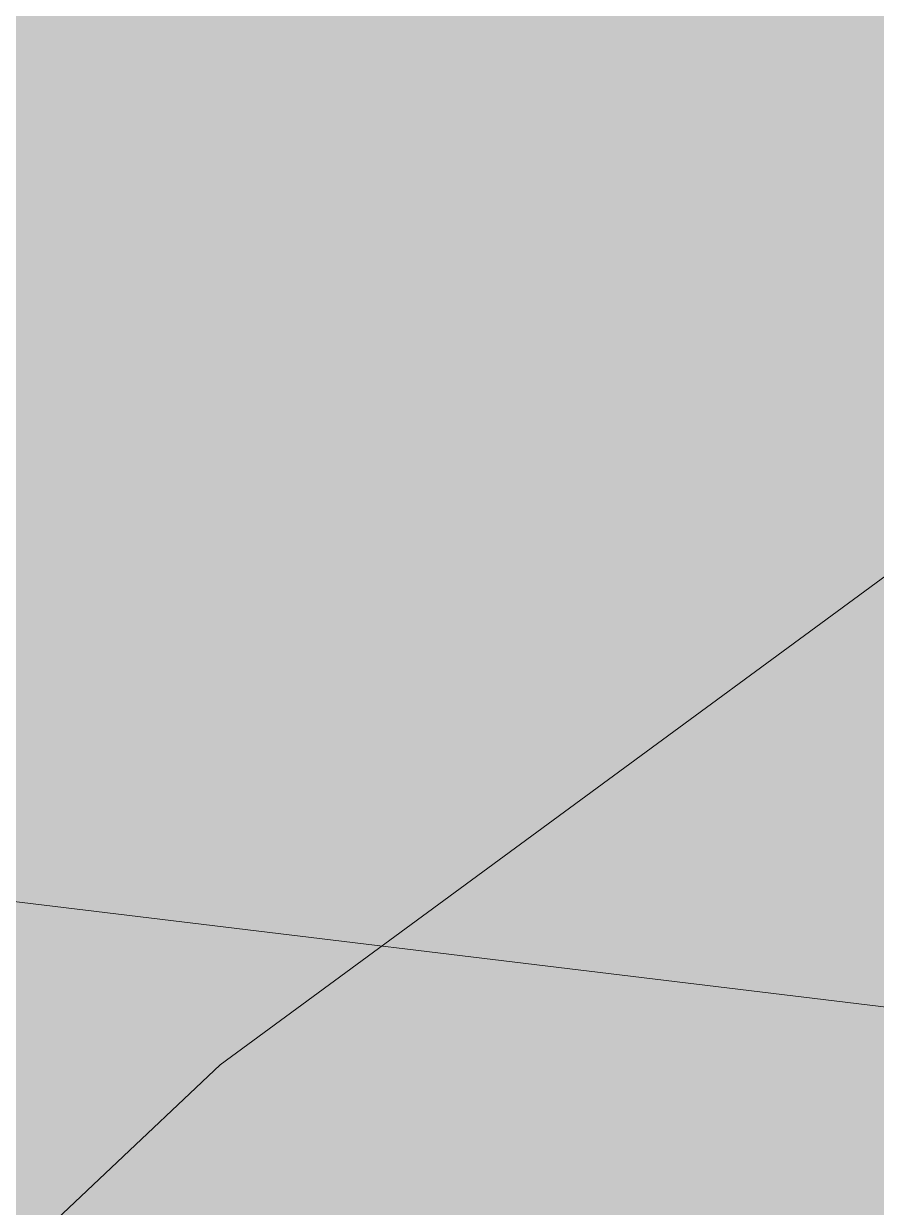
# Model space of a CAD drawing. Header units: metres. Extents: x -6 to 1255, y -2 to 532.
# Drawn here: x 1128.29 to 1135.69, y 323.03 to 333.3 of the extents above; entities that cross this region are included whole.
import ezdxf

# ---------------------------------------------------------------- set-up
doc = ezdxf.new("R2010")
doc.units = ezdxf.units.M
doc.header["$MEASUREMENT"] = 0
for name, color, linetype, lineweight, true_color in [('TPX_BUILDINGS', 7, 'CONTINUOUS', 0, 0x000000), ('TPX_BUILDINGS_HATCH', 7, 'CONTINUOUS', 0, 0xf0f0f0), ('TPX_CADASTRES', 7, 'CONTINUOUS', 0, 0x646464), ('TPX_RELIEF_CONTOUR_LINES', 7, 'CONTINUOUS', 0, 0x969696)]:
    doc.layers.add(name, color=color, linetype=linetype, lineweight=lineweight, true_color=true_color)

msp = doc.modelspace()

# ---------------------------------------------------------------- hatches: boundary and pattern name
at = {"layer": 'TPX_BUILDINGS_HATCH'}
for points in [[(1123.538, 335.133), (1120.999, 326.552), (1122.959, 326.312), (1127.989, 325.712), (1141.939, 324.022), (1142.128, 323.998), (1142.899, 323.902), (1145.018, 323.639), (1145.549, 328.962), (1147.959, 328.592), (1155.679, 327.691), (1160.129, 327.172), (1161.899, 326.962), (1162.403, 338.092), (1162.493, 340.052), (1162.649, 343.502), (1163.089, 353.242), (1159.989, 357.222), (1152.649, 359.081), (1149.28, 359.934), (1147.679, 360.34), (1141.589, 361.882), (1135.639, 363.392), (1131.119, 360.792), (1129.524, 355.381), (1128.079, 350.482), (1124.346, 337.863), (1126.309, 337.622), (1126.249, 334.952), (1123.538, 335.133)], [(1120.999, 326.552), (1118.529, 318.202), (1120.619, 318.022), (1122.289, 317.882), (1127.099, 317.452), (1131.379, 317.072), (1131.919, 317.012), (1132.199, 320.342), (1137.259, 319.992), (1137.099, 318.072), (1135.559, 318.152), (1135.479, 316.822), (1136.979, 316.582), (1141.209, 315.912), (1141.939, 324.022), (1127.989, 325.712), (1122.959, 326.312), (1120.999, 326.552)]]:
    msp.add_hatch(color=256, dxfattribs=at).paths.add_polyline_path(points)

# ---------------------------------------------------------------- linework, layer by layer
at = {"layer": 'TPX_BUILDINGS', "elevation": 0.042}
msp.add_lwpolyline([(1152.649, 359.081), (1149.28, 359.934), (1147.679, 360.34), (1141.589, 361.882), (1135.639, 363.392), (1131.119, 360.792), (1129.524, 355.381), (1128.079, 350.482), (1124.346, 337.863), (1126.309, 337.622), (1126.249, 334.952), (1123.538, 335.133), (1120.999, 326.552), (1122.959, 326.312), (1127.989, 325.712), (1141.939, 324.022), (1142.128, 323.998), (1142.899, 323.902), (1145.018, 323.639), (1145.549, 328.962), (1147.959, 328.592), (1155.679, 327.691)], dxfattribs=at)
msp.add_lwpolyline([(1120.999, 326.552), (1118.529, 318.202), (1120.619, 318.022), (1122.289, 317.882), (1127.099, 317.452), (1131.379, 317.072), (1131.919, 317.012), (1132.199, 320.342), (1137.259, 319.992), (1137.099, 318.072), (1135.559, 318.152), (1135.479, 316.822), (1136.979, 316.582), (1141.209, 315.912), (1141.939, 324.022), (1127.989, 325.712), (1122.959, 326.312)], close=True, dxfattribs=at)
at = {"layer": 'TPX_CADASTRES', "elevation": 0.024}
for points in [[(1128.079, 350.483), (1120.999, 326.553), (1122.959, 326.313), (1127.989, 325.712), (1141.939, 324.022), (1142.899, 323.902), (1145.969, 323.522), (1147.299, 323.362), (1147.739, 326.832), (1147.959, 328.592), (1160.129, 327.172), (1161.899, 326.962), (1162.649, 343.502), (1163.089, 353.242), (1159.989, 357.222), (1141.589, 361.883), (1135.639, 363.393), (1131.119, 360.793)], [(1120.999, 326.553), (1118.529, 318.203), (1120.619, 318.023), (1122.289, 317.883), (1127.099, 317.452), (1131.379, 317.072), (1131.919, 317.012), (1134.019, 316.942), (1135.479, 316.822), (1136.979, 316.582), (1141.209, 315.912), (1141.939, 324.022), (1127.989, 325.712), (1122.959, 326.313)]]:
    msp.add_lwpolyline(points, close=True, dxfattribs=at)
at = {"layer": 'TPX_RELIEF_CONTOUR_LINES', "elevation": 0.045}
msp.add_lwpolyline([(1149.795, 356.76), (1147.091, 350.764), (1144.508, 340.771), (1143.036, 336.774), (1140.735, 332.776), (1138.862, 330.778), (1129.995, 324.269), (1127.997, 322.384), (1124, 316.843), (1122.186, 312.79), (1122.049, 310.791), (1122.827, 308.793), (1124, 307.517), (1125.999, 306.456), (1127.997, 306.159), (1131.406, 306.794), (1133.991, 309.873), (1135.99, 310.841), (1145.981, 309.519), (1147.979, 308.331), (1149.516, 306.794)], dxfattribs=at)

doc.saveas('drawing.dxf')
